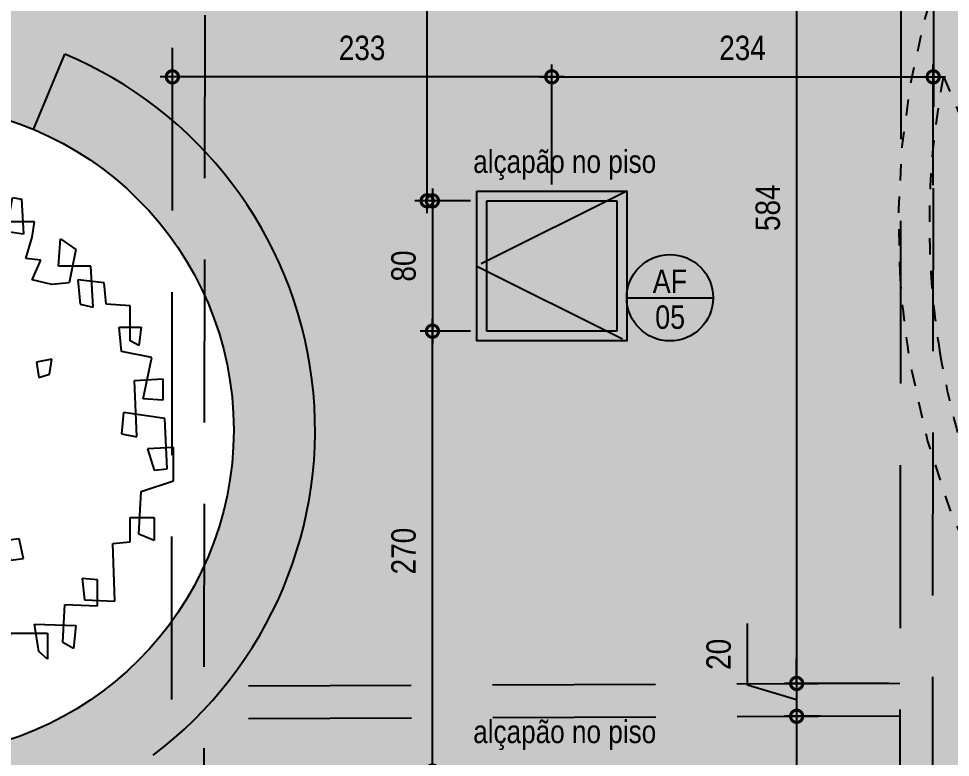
# Model space of a CAD drawing. Header units: metres. Extents: x -133 to 570, y -18 to 184.
# Drawn here: x -96.06 to -90.33, y -2.36 to 2.17 of the extents above; entities that cross this region are included whole.
import ezdxf
from ezdxf.enums import TextEntityAlignment as Align

# ---------------------------------------------------------------- set-up
doc = ezdxf.new("R2010")
doc.units = ezdxf.units.M
doc.header["$PDMODE"] = 1
doc.linetypes.add('DASHEDX2', pattern=[1.5, 1, -0.5])
for name, color, linetype in [('1', 232, 'DASHEDX2'), ('242', 232, 'Continuous'), ('ARQ-ARV', 1, 'Continuous'), ('ARQ-AUX1', 1, 'Continuous'), ('ARQ-AUX2', 2, 'Continuous'), ('ARQ-DIM', 2, 'Continuous'), ('ARQ-DIM EMBASAM', 2, 'Continuous'), ('ARQ-MOB', 7, 'Continuous'), ('ARQ-PRJ', 7, 'DASHEDX2'), ('ARQ-SIM', 1, 'Continuous'), ('ARQ-TXT EMBASAM', 2, 'Continuous')]:
    doc.layers.add(name, color=color, linetype=linetype)
doc.styles.add('Adesa', font='ARIALN.TTF')
doc.dimstyles.new('ADESA 1-0075', dxfattribs={"dimtxt": 0.15, "dimasz": 0.15, "dimexe": 0.075, "dimexo": 0.1, "dimgap": 0.1, "dimtad": 1, "dimdec": 1, "dimlfac": 100, "dimzin": 12, "dimtxsty": 'Adesa', "dimblk": 'DOTSMALL', "dimcen": 1, "dimdle": 0.075, "dimclrd": 1, "dimclre": 1, "dimclrt": 256, "dimazin": 3, "dimtm": 1e-09, "dimtfac": 1, "dimtdec": 1, "dimtmove": 1, "dimatfit": 0, "dimldrblk": 'DOTSMALL', "dimfxl": 0.8, "dimtvp": 2, "dimtolj": 1, "dimtzin": 0, "dimarcsym": 0})

# ---------------------------------------------------------------- blocks, each defined once
blk = doc.blocks.new('arv2')
for p, q in [((0.2303345262553194, 4.016202483860978), (-0.7045541412298917, 3.975719047313758)), ((0.4569742032690556, 4.137652792571316), (-0.1662849084459594, 4.137652792571316)), ((-0.1662849084459594, 4.137652792571316), (-0.1379549488410703, 3.651851556798646)), ((0.2586644859184162, 3.773301865508983), (0.2303345262553194, 4.016202483860978)), ((0.655283920619695, 3.530401248088308), (0.4569742032690556, 4.137652792571316)), ((-1.41280313181778, 3.408950939377973), (-1.441133091422669, 3.93523561076654)), ((-1.441133091422669, 3.93523561076654), (-1.044513656721392, 3.93523561076654)), ((-1.044513656721392, 3.93523561076654), (-1.07284361632628, 3.570884684635529)), ((-0.7045541412298917, 3.975719047313758), (-0.8178739797658636, 3.206533757573196)), ((-1.837752526123948, 3.732818429893086), (-1.951072364601714, 3.166050321025977)), ((-1.07284361632628, 3.570884684635529), (-1.837752526123948, 3.732818429893086)), ((-0.1379549488410703, 3.651851556798646), (0.2586644859184162, 3.773301865508983)), ((1.136893234193848, 3.327984066283533), (1.136893234193848, 3.773301865508983)), ((1.136893234193848, 3.773301865508983), (1.561842628500015, 3.773301865508983)), ((1.561842628500015, 3.773301865508983), (1.448522790022251, 3.48991781154109)), ((-2.404351718570977, 3.125566885410079), (-2.404351718570977, 3.530401248088308)), ((-2.404351718570977, 3.530401248088308), (-2.064392203137686, 3.48991781154109)), ((-2.064392203137686, 3.48991781154109), (-2.149382082010561, 3.327984066283533)), ((1.448522790022251, 3.48991781154109), (0.655283920619695, 3.530401248088308)), ((-2.800971153272256, 3.327984066283533), (-2.829301112935353, 2.882666267058084)), ((-2.149382082010561, 3.327984066283533), (-2.800971153272256, 3.327984066283533)), ((-0.3645946257965988, 3.449434375925193), (-1.41280313181778, 3.408950939377973)), ((-0.4212545450645849, 3.166050321025977), (-0.3645946257965988, 3.449434375925193)), ((1.590172588104906, 3.327984066283533), (1.136893234193848, 3.327984066283533)), ((1.618502547768001, 3.004116576699743), (1.590172588104906, 3.327984066283533)), ((-1.951072364601714, 3.166050321025977), (-2.404351718570977, 3.125566885410079)), ((-0.8178739797658636, 3.206533757573196), (-0.4212545450645849, 3.166050321025977)), ((2.695041013394075, 3.04460001231564), (1.618502547768001, 3.004116576699743)), ((2.666711053789184, 2.477831904379853), (2.695041013394075, 3.04460001231564)), ((-3.225920547636634, 2.842182831442186), (-3.282580466846411, 2.356381595669517)), ((-2.829301112935353, 2.882666267058084), (-3.225920547636634, 2.842182831442186)), ((-2.772641193667368, 2.639765649637411), (-3.537550103465036, 2.59928221309019)), ((-2.829301112935353, 2.396865032216736), (-2.772641193667368, 2.639765649637411)), ((2.298421578692795, 2.72073252273185), (2.270091619029699, 2.437348467832634)), ((2.78003089226695, 2.72073252273185), (2.298421578692795, 2.72073252273185)), ((2.751700932603852, 2.113480978248843), (2.78003089226695, 2.72073252273185)), ((-3.537550103465036, 2.59928221309019), (-3.537550103465036, 1.992030669538506)), ((2.270091619029699, 2.437348467832634), (2.666711053789184, 2.477831904379853)), ((-4.04748937664408, 2.032514105154405), (-3.84917965929344, 2.315898159122298)), ((-3.84917965929344, 2.315898159122298), (-3.225920547636634, 2.194447850411961)), ((-3.282580466846411, 2.356381595669517), (-2.829301112935353, 2.396865032216736)), ((3.119990407700241, 1.546712870313058), (3.148320367363338, 2.315898159122298)), ((3.148320367363338, 2.315898159122298), (3.573269761669506, 2.275414723506401)), ((3.573269761669506, 2.275414723506401), (3.459949923191742, 2.072997541701623)), ((-3.225920547636634, 2.194447850411961), (-3.197590587973536, 1.870580359896848)), ((3.459949923191742, 2.072997541701623), (2.751700932603852, 2.113480978248843)), ((-3.537550103465036, 1.992030669538506), (-4.04748937664408, 2.032514105154405)), ((-3.197590587973536, 1.870580359896848), (-3.282580466846411, 1.506229433765838)), ((-1.80942256651906, 1.870580359896848), (-1.752762647251073, 1.587196305928955)), ((-1.526122970295545, 1.830096924280951), (-1.80942256651906, 1.870580359896848)), ((-1.469463051027559, 1.627679742476175), (-1.526122970295545, 1.830096924280951)), ((3.289970165445992, 1.101395071087607), (3.289970165445992, 1.789613487733731)), ((3.289970165445992, 1.789613487733731), (3.771579479020147, 1.789613487733731)), ((3.771579479020147, 1.789613487733731), (3.629929680937493, 1.627679742476175)), ((-3.650869941942802, 1.668163179023394), (-3.679199901547689, 1.3847791250555)), ((-3.282580466846411, 1.506229433765838), (-3.650869941942802, 1.668163179023394)), ((-1.752762647251073, 1.587196305928955), (-1.469463051027559, 1.627679742476175)), ((3.629929680937493, 1.627679742476175), (3.119990407700241, 1.546712870313058)), ((-4.359118932472482, 1.546712870313058), (-4.359118932472482, 1.060911634540389)), ((-4.075819336307174, 1.506229433765838), (-4.359118932472482, 1.546712870313058)), ((-3.679199901547689, 1.3847791250555), (-4.075819336307174, 1.506229433765838)), ((-4.812398286441748, 1.141878506703504), (-4.784068326836858, 1.303812251961061)), ((-4.784068326836858, 1.303812251961061), (-4.132479255516955, 1.344295688508281)), ((-4.132479255516955, 1.344295688508281), (-4.21746913438983, 0.7775275805724959)), ((1.901802143991517, 1.344295688508281), (1.533512668895126, 1.263328816345165)), ((1.533512668895126, 1.263328816345165), (1.561842628500015, 1.020428197993169)), ((1.930132103596406, 1.101395071087607), (1.901802143991517, 1.344295688508281)), ((-4.359118932472482, 1.060911634540389), (-4.812398286441748, 1.141878506703504)), ((1.561842628500015, 1.020428197993169), (1.930132103596406, 1.101395071087607)), ((3.941559236765896, 1.060911634540389), (3.289970165445992, 1.101395071087607)), ((3.941559236765896, 0.6155938353149395), (3.941559236765896, 1.060911634540389)), ((-4.21746913438983, 0.7775275805724959), (-4.160809215121843, 0.0488257273791533)), ((4.111538994511648, 0.7370441440252762), (3.573269761669506, 0.7370441440252762)), ((3.573269761669506, 0.7370441440252762), (3.658259640542382, 0.4941435266046029)), ((4.224858832989411, 0.3322097813470464), (4.111538994511648, 0.7370441440252762)), ((3.658259640542382, 0.4941435266046029), (3.941559236765896, 0.6155938353149395)), ((3.658259640542382, -0.0321411457152863), (3.686589600147272, 0.5346269631518226)), ((-4.557428649881329, 0.4536600900573832), (-4.614088569091108, 0.0488257273791533)), ((-3.962499497771203, 0.4536600900573832), (-4.557428649881329, 0.4536600900573832)), ((-3.934169538166314, 0.1297925995422702), (-3.962499497771203, 0.4536600900573832)), ((4.111538994511648, -0.3155251996831794), (4.224858832989411, 0.3322097813470464)), ((-5.010708003792387, -0.3964920718462963), (-5.039037963455481, 0.0488257273791533)), ((-5.039037963455481, 0.0488257273791533), (-4.500768730613342, 0.0488257273791533)), ((-4.614088569091108, 0.0488257273791533), (-4.585758609486219, -0.3964920718462963)), ((-4.500768730613342, 0.0488257273791533), (-4.415778851740468, -0.6393926892669697)), ((-4.160809215121843, 0.0488257273791533), (-3.934169538166314, 0.1297925995422702)), ((1.760152345850656, 0.1702760360894899), (1.760152345850656, -0.1940748900415201)), ((2.100111861342155, 0.1702760360894899), (1.760152345850656, 0.1702760360894899)), ((2.156771780551935, -0.1535914544256229), (2.100111861342155, 0.1702760360894899)), ((3.346630084713978, 0.08930916392637299), (3.884899317497911, 0.1702760360894899)), ((3.374960044318867, -0.4774589440094134), (3.346630084713978, 0.08930916392637299)), ((3.884899317497911, 0.1702760360894899), (3.856569357893022, -0.0726245813311834)), ((1.760152345850656, -0.1940748900415201), (2.156771780551935, -0.1535914544256229)), ((3.856569357893022, -0.0726245813311834), (3.658259640542382, -0.0321411457152863)), ((4.366508631072065, -0.0726245813311834), (3.856569357893022, -0.1131080178784032)), ((3.856569357893022, -0.1131080178784032), (4.111538994511648, -0.3155251996831794)), ((4.423168550340051, -0.4369755083935162), (4.366508631072065, -0.0726245813311834)), ((3.148320367363338, -0.3560086352990766), (3.743249519415257, -0.1940748900415201)), ((3.743249519415257, -0.1940748900415201), (3.658259640542382, -0.4774589440094134)), ((-4.585758609486219, -0.3964920718462963), (-5.010708003792387, -0.3964920718462963)), ((3.204980286573118, -0.9227767432348628), (3.148320367363338, -0.3560086352990766)), ((3.658259640542382, -0.4774589440094134), (3.374960044318867, -0.4774589440094134)), ((3.71491955975216, -1.44906141555475), (3.743249519415257, -0.517942380556633)), ((3.743249519415257, -0.517942380556633), (4.423168550340051, -0.4369755083935162)), ((-4.415778851740468, -0.6393926892669697), (-4.472438771008454, -1.125193925039637)), ((1.023573395657876, -0.6798761258141895), (0.655283920619695, -0.7203595623614092)), ((1.051903355320972, -1.044227052876521), (1.023573395657876, -0.6798761258141895)), ((2.978340609617589, -1.489544851170649), (2.950010649954491, -0.6393926892669697)), ((2.950010649954491, -0.6393926892669697), (3.488279882796632, -0.6393926892669697)), ((3.488279882796632, -0.6393926892669697), (3.459949923191742, -0.8822933076189656)), ((0.655283920619695, -0.7203595623614092), (0.6836138802245842, -1.003743616329302)), ((2.638381094126089, -0.8418098710717457), (2.638381094126089, -1.125193925039637)), ((2.921680690349603, -0.8418098710717457), (2.638381094126089, -0.8418098710717457)), ((2.950010649954491, -1.084710488492419), (2.921680690349603, -0.8418098710717457)), ((-4.897388165314622, -0.8822933076189656), (-4.925718124919512, -1.570511724265088)), ((-4.189139174784942, -0.8822933076189656), (-4.897388165314622, -0.8822933076189656)), ((-4.160809215121843, -1.206160797202754), (-4.189139174784942, -0.8822933076189656)), ((0.6836138802245842, -1.003743616329302), (1.051903355320972, -1.044227052876521)), ((3.459949923191742, -0.8822933076189656), (3.204980286573118, -0.9227767432348628)), ((-4.472438771008454, -1.125193925039637), (-4.160809215121843, -1.206160797202754)), ((2.128441820947044, -1.206160797202754), (2.128441820947044, -1.489544851170649)), ((2.38341145756567, -1.246644233749975), (2.128441820947044, -1.206160797202754)), ((2.638381094126089, -1.125193925039637), (2.950010649954491, -1.084710488492419)), ((3.176650326968228, -1.206160797202754), (3.488279882796632, -1.165677361586857)), ((3.176650326968228, -1.691962032975425), (3.176650326968228, -1.206160797202754)), ((3.488279882796632, -1.165677361586857), (3.431619963586853, -1.44906141555475)), ((3.431619963586853, -1.934862650396098), (3.629929680937493, -1.206160797202754)), ((3.629929680937493, -1.206160797202754), (4.224858832989411, -1.044227052876521)), ((4.224858832989411, -1.044227052876521), (4.196528873326315, -1.287127670297194)), ((-4.75573836723197, -1.287127670297194), (-5.180687761538138, -1.287127670297194)), ((-5.180687761538138, -1.287127670297194), (-5.124027842270152, -1.732445469522643)), ((-4.75573836723197, -1.610995160812308), (-4.75573836723197, -1.287127670297194)), ((2.355081497902574, -1.489544851170649), (2.38341145756567, -1.246644233749975)), ((4.196528873326315, -1.287127670297194), (3.71491955975216, -1.44906141555475)), ((2.128441820947044, -1.489544851170649), (2.355081497902574, -1.489544851170649)), ((2.78003089226695, -1.489544851170649), (2.525061255648324, -1.530028287717868)), ((2.525061255648324, -1.530028287717868), (2.553391215253212, -1.732445469522643)), ((2.921680690349603, -2.380180449621548), (2.78003089226695, -1.489544851170649)), ((3.431619963586853, -1.44906141555475), (2.978340609617589, -1.489544851170649)), ((-5.124027842270152, -1.732445469522643), (-4.614088569091108, -1.772928906069864)), ((-4.925718124919512, -1.570511724265088), (-4.75573836723197, -1.610995160812308)), ((-4.614088569091108, -1.772928906069864), (-4.189139174784942, -1.732445469522643)), ((-4.189139174784942, -1.732445469522643), (-4.21746913438983, -2.258730140911211)), ((0.0603547685095691, -1.732445469522643), (0.0886847281726659, -2.096796395653655)), ((0.4286442436059589, -1.772928906069864), (0.0603547685095691, -1.732445469522643)), ((1.335202951544488, -1.651478596428205), (1.363532911149377, -1.934862650396098)), ((1.618502547768001, -1.691962032975425), (1.335202951544488, -1.651478596428205)), ((1.675162466977781, -1.975346086943318), (1.618502547768001, -1.691962032975425)), ((2.326751538297684, -1.732445469522643), (2.38341145756567, -1.975346086943318)), ((2.525061255648324, -1.732445469522643), (2.326751538297684, -1.732445469522643)), ((2.553391215253212, -1.975346086943318), (2.525061255648324, -1.732445469522643)), ((2.553391215253212, -1.732445469522643), (3.176650326968228, -1.691962032975425)), ((0.4853041628739449, -2.056312960037756), (0.4286442436059589, -1.772928906069864)), ((3.091660448095353, -1.81341234168576), (3.006670569222478, -2.137279832200873)), ((4.139868954116537, -1.772928906069864), (3.091660448095353, -1.81341234168576)), ((4.139868954116537, -2.177763268748094), (4.139868954116537, -1.772928906069864)), ((-4.529098690218233, -1.975346086943318), (-4.019159417039189, -1.934862650396098)), ((-4.529098690218233, -2.258730140911211), (-4.529098690218233, -1.975346086943318)), ((-4.019159417039189, -1.934862650396098), (-4.019159417039189, -2.744531376683879)), ((-1.837752526123948, -1.975346086943318), (-1.837752526123948, -2.33969701400565)), ((-1.497793010690656, -2.015829523490538), (-1.837752526123948, -1.975346086943318)), ((-1.441133091422669, -2.299213577458431), (-1.497793010690656, -2.015829523490538)), ((0.0886847281726659, -2.096796395653655), (0.4853041628739449, -2.056312960037756)), ((1.363532911149377, -1.934862650396098), (1.675162466977781, -1.975346086943318)), ((2.38341145756567, -1.975346086943318), (2.553391215253212, -1.975346086943318)), ((3.006670569222478, -2.137279832200873), (3.431619963586853, -1.934862650396098)), ((3.403290003923757, -2.21824670436399), (4.139868954116537, -2.177763268748094)), ((3.403290003923757, -3.270816048072446), (3.403290003923757, -2.21824670436399)), ((-4.21746913438983, -2.258730140911211), (-4.529098690218233, -2.258730140911211)), ((-3.480890184197049, -2.66356450358944), (-3.509220143860146, -2.258730140911211)), ((-3.509220143860146, -2.258730140911211), (-3.197590587973536, -2.258730140911211)), ((-3.197590587973536, -2.258730140911211), (-3.254250507241522, -2.542114194879103)), ((-1.837752526123948, -2.33969701400565), (-1.441133091422669, -2.299213577458431)), ((2.043451942074169, -2.299213577458431), (1.845142224723531, -2.33969701400565)), ((1.845142224723531, -2.33969701400565), (1.901802143991517, -2.623081067973544)), ((2.100111861342155, -2.582597631426324), (2.043451942074169, -2.299213577458431)), ((2.666711053789184, -2.258730140911211), (2.24176165942481, -2.258730140911211)), ((2.24176165942481, -2.258730140911211), (2.270091619029699, -2.461147322715986)), ((2.270091619029699, -2.461147322715986), (2.921680690349603, -2.380180449621548)), ((2.638381094126089, -2.66356450358944), (2.666711053789184, -2.258730140911211)), ((-4.330788972867593, -2.704047940136661), (-4.245799093994719, -2.501630759263206)), ((-4.245799093994719, -2.501630759263206), (-3.764189780420565, -2.501630759263206)), ((-3.764189780420565, -2.501630759263206), (-3.820849699688551, -3.027915430651773)), ((-3.254250507241522, -2.542114194879103), (-2.630991395584714, -2.542114194879103)), ((-2.630991395584714, -2.542114194879103), (-2.630991395584714, -2.987431994104553)), ((0.8252636783072373, -2.461147322715986), (0.8535936379703342, -2.744531376683879)), ((0.9952434360529878, -2.501630759263206), (0.8252636783072373, -2.461147322715986)), ((1.051903355320972, -2.744531376683879), (0.9952434360529878, -2.501630759263206)), ((1.618502547768001, -2.501630759263206), (1.335202951544488, -2.66356450358944)), ((1.703492426640876, -3.18984917590933), (1.618502547768001, -2.501630759263206)), ((1.901802143991517, -2.623081067973544), (2.100111861342155, -2.582597631426324)), ((2.836690811476728, -3.027915430651773), (2.865020771139824, -2.582597631426324)), ((2.865020771139824, -2.582597631426324), (3.686589600147272, -2.623081067973544)), ((-4.019159417039189, -2.744531376683879), (-4.330788972867593, -2.704047940136661)), ((-2.970950911018007, -2.66356450358944), (-3.480890184197049, -2.66356450358944)), ((-3.254250507241522, -2.623081067973544), (-3.282580466846411, -2.987431994104553)), ((-2.914290991750021, -3.027915430651773), (-2.970950911018007, -2.66356450358944)), ((-2.036062243474589, -2.66356450358944), (-2.347691799361201, -2.825498248846996)), ((-1.951072364601714, -3.027915430651773), (-2.036062243474589, -2.66356450358944)), ((0.8535936379703342, -2.744531376683879), (1.051903355320972, -2.744531376683879)), ((1.335202951544488, -2.66356450358944), (1.391862870754265, -2.906465121941437)), ((2.100111861342155, -2.704047940136661), (2.638381094126089, -2.66356450358944)), ((2.128441820947044, -2.906465121941437), (2.100111861342155, -2.704047940136661)), ((3.686589600147272, -2.623081067973544), (3.686589600147272, -3.18984917590933)), ((-2.347691799361201, -2.825498248846996), (-2.319361839698103, -3.513716666424443)), ((-0.3362646661917097, -2.865981685394216), (-1.299483293340017, -2.987431994104553)), ((-0.3079347065286129, -3.311299484619667), (-0.3362646661917097, -2.865981685394216)), ((0.1453446473824442, -2.825498248846996), (0.173674607045541, -3.068398867198992)), ((1.391862870754265, -2.906465121941437), (2.128441820947044, -2.906465121941437)), ((2.326751538297684, -3.392266356782783), (2.24176165942481, -2.785014813231099)), ((2.24176165942481, -2.785014813231099), (3.346630084713978, -2.987431994104553)), ((-3.820849699688551, -3.027915430651773), (-4.245799093994719, -3.068398867198992)), ((-4.245799093994719, -3.068398867198992), (-4.160809215121843, -3.473233229877223)), ((-3.480890184197049, -3.027915430651773), (-3.792519740083662, -3.108882302814889)), ((-3.792519740083662, -3.108882302814889), (-3.735859820815676, -3.756617283845117)), ((-3.424230264987272, -3.432749793330002), (-3.480890184197049, -3.027915430651773)), ((-3.282580466846411, -2.987431994104553), (-2.914290991750021, -3.027915430651773)), ((-2.630991395584714, -2.987431994104553), (-1.951072364601714, -3.027915430651773)), ((-1.299483293340017, -2.987431994104553), (-1.356143212549794, -3.59468353858756)), ((0.5136341224788339, -3.068398867198992), (-0.8745338989756419, -3.149365739362109)), ((0.173674607045541, -3.068398867198992), (0.8819235975752235, -3.068398867198992)), ((0.655283920619695, -3.797100720392336), (0.5136341224788339, -3.068398867198992)), ((0.8819235975752235, -3.068398867198992), (0.9102535571801124, -3.270816048072446)), ((3.148320367363338, -3.18984917590933), (2.836690811476728, -3.027915430651773)), ((3.346630084713978, -2.987431994104553), (3.148320367363338, -3.18984917590933)), ((-0.8745338989756419, -3.149365739362109), (-0.931193818243628, -3.473233229877223)), ((0.9102535571801124, -3.270816048072446), (1.703492426640876, -3.18984917590933)), ((1.873472184328419, -3.18984917590933), (1.788482305455544, -3.392266356782783)), ((2.553391215253212, -3.311299484619667), (1.873472184328419, -3.18984917590933)), ((3.686589600147272, -3.18984917590933), (3.403290003923757, -3.270816048072446)), ((-4.160809215121843, -3.473233229877223), (-3.424230264987272, -3.432749793330002)), ((-2.0077322838697, -3.635166975134778), (-1.951072364601714, -3.351782921166885)), ((-1.951072364601714, -3.351782921166885), (-1.214493414467141, -3.311299484619667)), ((-1.214493414467141, -3.311299484619667), (-1.129503535594267, -3.675650410750677)), ((-0.931193818243628, -3.473233229877223), (-0.3079347065286129, -3.311299484619667)), ((1.590172588104906, -3.351782921166885), (-0.0529650699681952, -3.392266356782783)), ((-0.0529650699681952, -3.392266356782783), (0.0603547685095691, -3.716133847297897)), ((1.590172588104906, -3.918551029102673), (1.590172588104906, -3.351782921166885)), ((1.788482305455544, -3.392266356782783), (2.326751538297684, -3.392266356782783)), ((2.525061255648324, -3.797100720392336), (2.553391215253212, -3.311299484619667)), ((-3.112600709158868, -3.554200102040339), (-2.517671557048743, -3.473233229877223)), ((-3.112600709158868, -3.999517901265788), (-3.112600709158868, -3.554200102040339)), ((-2.517671557048743, -3.473233229877223), (-2.517671557048743, -4.363868828328122)), ((-1.356143212549794, -3.59468353858756), (-2.0077322838697, -3.635166975134778)), ((-1.129503535594267, -3.675650410750677), (-0.449584504669474, -3.635166975134778)), ((-0.449584504669474, -3.635166975134778), (-0.3929245854014879, -3.878067592555453)), ((2.24176165942481, -3.59468353858756), (2.156771780551935, -3.837584156008232)), ((2.865020771139824, -3.59468353858756), (2.24176165942481, -3.59468353858756)), ((2.808360851871838, -4.161451646523346), (2.865020771139824, -3.59468353858756)), ((-3.735859820815676, -3.756617283845117), (-2.800971153272256, -3.716133847297897)), ((-2.800971153272256, -3.716133847297897), (-2.829301112935353, -3.918551029102673)), ((0.0603547685095691, -3.716133847297897), (0.655283920619695, -3.797100720392336)), ((1.873472184328419, -3.716133847297897), (0.9952434360529878, -3.675650410750677)), ((0.9952434360529878, -3.675650410750677), (1.080233314925862, -3.918551029102673)), ((1.760152345850656, -4.485319137038459), (1.873472184328419, -3.716133847297897)), ((2.156771780551935, -3.837584156008232), (2.525061255648324, -3.797100720392336)), ((-2.829301112935353, -3.918551029102673), (-3.112600709158868, -3.999517901265788)), ((-1.41280313181778, -4.485319137038459), (-1.441133091422669, -3.837584156008232)), ((-1.441133091422669, -3.837584156008232), (-0.7045541412298917, -3.837584156008232)), ((-0.7045541412298917, -3.837584156008232), (-0.6762241816250028, -4.849670063169468)), ((-0.3929245854014879, -3.878067592555453), (0.4003142840010696, -3.878067592555453)), ((0.4003142840010696, -3.878067592555453), (0.5702940417468199, -4.120968209976127)), ((1.080233314925862, -3.918551029102673), (1.590172588104906, -3.918551029102673)), ((-2.942620951413118, -4.161451646523346), (-2.17771204161545, -4.080484774360229)), ((-2.17771204161545, -4.080484774360229), (-2.17771204161545, -4.809186627553572)), ((-1.866082485787045, -4.525802573585679), (-1.752762647251073, -4.080484774360229)), ((-1.752762647251073, -4.080484774360229), (-1.129503535594267, -4.040001337813009)), ((-1.129503535594267, -4.040001337813009), (-1.101173575989377, -4.444835700491239)), ((0.4003142840010696, -4.201935083070567), (-0.1379549488410703, -4.040001337813009)), ((-0.1379549488410703, -4.040001337813009), (-0.1379549488410703, -4.282901955233683)), ((0.5702940417468199, -4.120968209976127), (1.363532911149377, -4.080484774360229)), ((1.363532911149377, -4.080484774360229), (2.270091619029699, -4.080484774360229)), ((2.270091619029699, -4.080484774360229), (2.808360851871838, -4.161451646523346)), ((-2.885961032145131, -4.485319137038459), (-2.942620951413118, -4.161451646523346)), ((-0.1379549488410703, -4.282901955233683), (0.7119438398294733, -4.404352263944019)), ((0.3719843243961804, -4.849670063169468), (0.4003142840010696, -4.201935083070567)), ((1.420192830417362, -4.404352263944019), (0.9669134764480984, -4.282901955233683)), ((0.9669134764480984, -4.282901955233683), (1.080233314925862, -4.566286009201576)), ((-2.517671557048743, -4.363868828328122), (-2.885961032145131, -4.485319137038459)), ((-1.101173575989377, -4.444835700491239), (-1.41280313181778, -4.485319137038459)), ((0.7119438398294733, -4.404352263944019), (0.7686037590974593, -4.849670063169468)), ((1.080233314925862, -4.566286009201576), (1.760152345850656, -4.485319137038459)), ((1.448522790022251, -4.890153499716688), (1.420192830417362, -4.404352263944019)), ((-2.489341597443853, -4.728219754459131), (-2.461011637838963, -4.525802573585679)), ((-2.461011637838963, -4.525802573585679), (-1.866082485787045, -4.525802573585679)), ((-1.41280313181778, -5.011603808427026), (-1.526122970295545, -4.606769445748795)), ((-1.526122970295545, -4.606769445748795), (-0.9878537374534062, -4.606769445748795)), ((-0.9878537374534062, -4.606769445748795), (-0.9878537374534062, -5.133054117137362)), ((-0.1662849084459594, -4.647252882296014), (-0.4779144642743633, -4.647252882296014)), ((-0.4779144642743633, -4.647252882296014), (-0.3929245854014879, -4.890153499716688)), ((-0.1662849084459594, -5.133054117137362), (-0.1662849084459594, -4.647252882296014)), ((-2.17771204161545, -4.809186627553572), (-2.489341597443853, -4.728219754459131)), ((-0.6762241816250028, -4.849670063169468), (-1.922742404996824, -4.728219754459131)), ((-1.922742404996824, -4.728219754459131), (-1.837752526123948, -5.092570681521464)), ((-0.3929245854014879, -4.890153499716688), (0.3719843243961804, -4.849670063169468)), ((0.7686037590974593, -4.849670063169468), (1.448522790022251, -4.890153499716688)), ((-1.837752526123948, -5.092570681521464), (-1.41280313181778, -5.011603808427026)), ((-0.9878537374534062, -5.133054117137362), (-0.1662849084459594, -5.133054117137362))]:
    blk.add_line(p, q)
blk = doc.blocks.new('_DotSmall')
at = {"color": 0, "linetype": 'ByBlock', "const_width": 0.5}
blk.add_lwpolyline([(-0.0625, 0, 1), (0.0625, 0, 1)], format="xyb", close=True, dxfattribs=at)
blk = doc.blocks.new('*D335')
at = {"layer": 'ARQ-DIM', "color": 1, "lineweight": -2, "transparency": 16777216}
for p, q in [((-91.2773799334716, 4.006302433750668), (-91.2773799334716, -1.983870123254815)), ((-90.73468361793445, 3.931302433750669), (-91.3523799334716, 3.931302433750668)), ((-90.71051147721857, -1.908870123254816), (-91.3523799334716, -1.908870123254816))]:
    blk.add_line(p, q, dxfattribs=at)
at = {"layer": 'Defpoints', "color": 0, "transparency": 16777216}
for p in [(-90.63468361793446, 3.931302433750669), (-91.2773799334716, -1.908870123254816), (-90.61051147721858, -1.908870123254816)]:
    blk.add_point(p, dxfattribs=at)
at = {"layer": 'ARQ-DIM', "color": 1, "lineweight": -2, "transparency": 16777216, "xscale": 0.15, "yscale": 0.15, "zscale": 0.15}
for p, rotation in [((-91.2773799334716, 3.931302433750668), 90), ((-91.2773799334716, -1.908870123254816), 270)]:
    blk.add_blockref('_DotSmall', p, dxfattribs=dict(at, rotation=rotation))
at = {"layer": 'ARQ-DIM', "transparency": 16777216, "insert": (-91.45396588162983, 1.011216155247952), "char_height": 0.15, "attachment_point": 5, "rotation": 90, "style": 'Adesa'}
blk.add_mtext('\\A1;584', dxfattribs=at)
blk = doc.blocks.new('*D336')
at = {"layer": 'ARQ-DIM', "color": 1, "lineweight": -2, "transparency": 16777216}
for p, q in [((-91.57896588162993, -1.919264271749832), (-91.57896588162993, -1.541433439553379)), ((-91.27737993347168, -1.908870123254816), (-91.27737993347168, -1.758870123254817)), ((-91.27737993347168, -2.009740056197308), (-91.57896588162993, -1.919264271749832)), ((-91.1314457053451, -1.908870123254816), (-91.35237993347168, -1.908870123254816)), ((-91.27737993347168, -1.908870123254816), (-91.27737993347168, -2.110609989139799)), ((-91.27737993347168, -1.908870123254816), (-91.27737993347168, -2.110609989139799)), ((-91.13061071556038, -2.110609989139799), (-91.35237993347168, -2.110609989139799)), ((-91.27737993347168, -2.110609989139799), (-91.27737993347168, -2.260609989139799))]:
    blk.add_line(p, q, dxfattribs=at)
at = {"layer": 'Defpoints', "color": 0, "transparency": 16777216}
for p in [(-91.0314457053451, -1.908870123254816), (-91.27737993347168, -2.110609989139799), (-91.03061071556039, -2.110609989139799)]:
    blk.add_point(p, dxfattribs=at)
at = {"layer": 'ARQ-DIM', "color": 1, "lineweight": -2, "transparency": 16777216, "xscale": 0.15, "yscale": 0.15, "zscale": 0.15}
for p, rotation in [((-91.27737993347168, -1.908870123254816), 270), ((-91.27737993347168, -2.110609989139799), 90)]:
    blk.add_blockref('_DotSmall', p, dxfattribs=dict(at, rotation=rotation))
at = {"layer": 'ARQ-DIM', "transparency": 16777216, "insert": (-91.75555182978816, -1.730348855651579), "char_height": 0.15, "attachment_point": 5, "rotation": 90, "style": 'Adesa'}
blk.add_mtext('\\A1;20', dxfattribs=at)
blk = doc.blocks.new('*D337')
at = {"layer": 'ARQ-DIM', "color": 1, "lineweight": -2, "transparency": 16777216}
for p, q in [((-91.27737993347174, -2.035609989139799), (-91.27737993347174, -3.381726617729518)), ((-91.13061071556038, -2.110609989139799), (-91.35237993347174, -2.110609989139799)), ((-91.13061071556038, -3.306726617729518), (-91.35237993347174, -3.306726617729518))]:
    blk.add_line(p, q, dxfattribs=at)
at = {"layer": 'Defpoints', "color": 0, "transparency": 16777216}
for p in [(-91.03061071556039, -2.110609989139799), (-91.27737993347174, -3.306726617729518), (-91.03061071556039, -3.306726617729518)]:
    blk.add_point(p, dxfattribs=at)
at = {"layer": 'ARQ-DIM', "color": 1, "lineweight": -2, "transparency": 16777216, "xscale": 0.15, "yscale": 0.15, "zscale": 0.15}
for p, rotation in [((-91.27737993347174, -2.110609989139799), 90), ((-91.27737993347174, -3.306726617729518), 270)]:
    blk.add_blockref('_DotSmall', p, dxfattribs=dict(at, rotation=rotation))
at = {"layer": 'ARQ-DIM', "transparency": 16777216, "insert": (-91.45396588162997, -2.708668303434631), "char_height": 0.15, "attachment_point": 5, "rotation": 90, "style": 'Adesa'}
blk.add_mtext('\\A1;120', dxfattribs=at)
blk = doc.blocks.new('*D341')
at = {"layer": 'ARQ-DIM', "color": 1, "lineweight": -2, "transparency": 16777216}
for p, q in [((-93.51410986989549, -2.521726617729502), (-93.51410986989549, 0.3282733822704879)), ((-93.28100847079023, 0.2532733822704879), (-93.5891098698955, 0.2532733822704878)), ((-93.28100847079023, -2.446726617729502), (-93.5891098698955, -2.446726617729502))]:
    blk.add_line(p, q, dxfattribs=at)
at = {"layer": 'Defpoints', "color": 0, "transparency": 16777216}
for p in [(-93.51410986989549, 0.2532733822704878), (-93.18100847079023, 0.2532733822704879), (-93.18100847079023, -2.446726617729502)]:
    blk.add_point(p, dxfattribs=at)
at = {"layer": 'ARQ-DIM', "color": 1, "lineweight": -2, "transparency": 16777216, "xscale": 0.15, "yscale": 0.15, "zscale": 0.15}
for p, rotation in [((-93.51410986989549, 0.2532733822704878), 90), ((-93.51410986989549, -2.446726617729502), 270)]:
    blk.add_blockref('_DotSmall', p, dxfattribs=dict(at, rotation=rotation))
at = {"layer": 'ARQ-DIM', "transparency": 16777216, "insert": (-93.69069581805373, -1.09672661772948), "char_height": 0.15, "attachment_point": 5, "rotation": 90, "style": 'Adesa'}
blk.add_mtext('\\A1;270', dxfattribs=at)
blk = doc.blocks.new('*D342')
at = {"layer": 'ARQ-DIM', "color": 1, "lineweight": -2, "transparency": 16777216}
for p, q in [((-93.51410986989555, 1.128273382270499), (-93.51410986989555, 0.1782733822704878)), ((-93.28100847079023, 1.0532733822705), (-93.58910986989555, 1.053273382270499)), ((-93.28100847079023, 0.2532733822704879), (-93.58910986989555, 0.2532733822704878))]:
    blk.add_line(p, q, dxfattribs=at)
at = {"layer": 'Defpoints', "color": 0, "transparency": 16777216}
for p in [(-93.18100847079023, 1.0532733822705), (-93.51410986989555, 0.2532733822704878), (-93.18100847079023, 0.2532733822704879)]:
    blk.add_point(p, dxfattribs=at)
at = {"layer": 'ARQ-DIM', "color": 1, "lineweight": -2, "transparency": 16777216, "xscale": 0.15, "yscale": 0.15, "zscale": 0.15}
for p, rotation in [((-93.51410986989555, 1.053273382270499), 90), ((-93.51410986989555, 0.2532733822704878), 270)]:
    blk.add_blockref('_DotSmall', p, dxfattribs=dict(at, rotation=rotation))
at = {"layer": 'ARQ-DIM', "transparency": 16777216, "insert": (-93.69069581805378, 0.6532733822705201), "char_height": 0.15, "attachment_point": 5, "rotation": 90, "style": 'Adesa'}
blk.add_mtext('\\A1;80', dxfattribs=at)
blk = doc.blocks.new('*D343')
at = {"layer": 'ARQ-DIM', "color": 1, "lineweight": -2, "transparency": 16777216}
for p, q in [((-93.5466894858271, 0.9782733822704995), (-93.5466894858271, 4.206302433750666)), ((-93.28100847079021, 4.131302433750665), (-93.6216894858271, 4.131302433750665)), ((-93.28100847079023, 1.0532733822705), (-93.6216894858271, 1.053273382270499))]:
    blk.add_line(p, q, dxfattribs=at)
at = {"layer": 'Defpoints', "color": 0, "transparency": 16777216}
for p in [(-93.5466894858271, 4.131302433750665), (-93.18100847079022, 4.131302433750665), (-93.18100847079023, 1.0532733822705)]:
    blk.add_point(p, dxfattribs=at)
at = {"layer": 'ARQ-DIM', "color": 1, "lineweight": -2, "transparency": 16777216, "xscale": 0.15, "yscale": 0.15, "zscale": 0.15}
for p, rotation in [((-93.5466894858271, 4.131302433750665), 90), ((-93.5466894858271, 1.053273382270499), 270)]:
    blk.add_blockref('_DotSmall', p, dxfattribs=dict(at, rotation=rotation))
at = {"layer": 'ARQ-DIM', "transparency": 16777216, "insert": (-93.72327543398534, 2.592287908010608), "char_height": 0.15, "attachment_point": 5, "rotation": 90, "style": 'Adesa'}
blk.add_mtext('\\A1;308', dxfattribs=at)
blk = doc.blocks.new('*D345')
at = {"layer": 'ARQ-DIM', "color": 1, "lineweight": -2, "transparency": 16777216}
for p, q in [((-95.11123438866233, 1.156507047880967), (-95.11123438866233, 1.889481901615876)), ((-92.78100847079023, 1.153273382270499), (-92.78100847079023, 1.889481901615876)), ((-92.70600847079022, 1.814481901615876), (-95.18623438866233, 1.814481901615876))]:
    blk.add_line(p, q, dxfattribs=at)
at = {"layer": 'Defpoints', "color": 0, "transparency": 16777216}
for p in [(-95.11123438866233, 1.814481901615876), (-95.11123438866233, 1.056507047880967), (-92.78100847079023, 1.053273382270499)]:
    blk.add_point(p, dxfattribs=at)
at = {"layer": 'ARQ-DIM', "color": 1, "lineweight": -2, "transparency": 16777216, "xscale": 0.15, "yscale": 0.15, "zscale": 0.15, "rotation": 180}
blk.add_blockref('_DotSmall', (-95.11123438866233, 1.814481901615876), dxfattribs=at)
at = {"layer": 'ARQ-DIM', "color": 1, "lineweight": -2, "transparency": 16777216, "xscale": 0.15, "yscale": 0.15, "zscale": 0.15}
blk.add_blockref('_DotSmall', (-92.78100847079023, 1.814481901615876), dxfattribs=at)
at = {"layer": 'ARQ-DIM', "transparency": 16777216, "insert": (-93.94612142972628, 1.99106784977413), "char_height": 0.15, "attachment_point": 5, "style": 'Adesa'}
blk.add_mtext('\\A1;233', dxfattribs=at)
blk = doc.blocks.new('*D346')
at = {"layer": 'ARQ-DIM', "color": 1, "lineweight": -2, "transparency": 16777216}
for p, q in [((-92.78100847079023, 1.153273382270499), (-92.78100847079023, 1.889481901615876)), ((-90.43868179066742, 1.150022924374594), (-90.43868179066742, 1.889481901615876)), ((-92.85600847079023, 1.814481901615876), (-90.36368179066741, 1.814481901615876))]:
    blk.add_line(p, q, dxfattribs=at)
at = {"layer": 'Defpoints', "color": 0, "transparency": 16777216}
for p in [(-90.43868179066742, 1.814481901615876), (-92.78100847079023, 1.053273382270499), (-90.43868179066742, 1.050022924374594)]:
    blk.add_point(p, dxfattribs=at)
at = {"layer": 'ARQ-DIM', "color": 1, "lineweight": -2, "transparency": 16777216, "xscale": 0.15, "yscale": 0.15, "zscale": 0.15, "rotation": 180}
blk.add_blockref('_DotSmall', (-92.78100847079023, 1.814481901615876), dxfattribs=at)
at = {"layer": 'ARQ-DIM', "color": 1, "lineweight": -2, "transparency": 16777216, "xscale": 0.15, "yscale": 0.15, "zscale": 0.15}
blk.add_blockref('_DotSmall', (-90.43868179066742, 1.814481901615876), dxfattribs=at)
at = {"layer": 'ARQ-DIM', "transparency": 16777216, "insert": (-91.60984513072881, 1.99106784977413), "char_height": 0.15, "attachment_point": 5, "style": 'Adesa'}
blk.add_mtext('\\A1;234', dxfattribs=at)
blk = doc.blocks.new('TIPO COTA$0$Chamada_planta')
at = {"layer": 'ARQ-SIM'}
blk.add_line((-0.9826987886512892, 0), (0.9826987886512892, 0), dxfattribs=at)
blk.add_circle((0, 0), 0.9826987886512892, dxfattribs=at)
at = {"layer": 'ARQ-SIM', "color": 2, "style": 'Adesa'}
for tag, p in [('NUMERO', (-3e-16, 0.2338932678049491)), ('C.D.', (-3e-16, -0.2718391078913104))]:
    blk.add_attdef(tag, text='', height=0.5, dxfattribs=at).set_placement(p, align=Align.MIDDLE_CENTER)
blk = doc.blocks.new('EST-LO-024-2S2-R00')
at = {"layer": '1'}
blk.add_line((-4907.018890935592, -1822.346223508931), (-4810.950218935591, -2052.554637508931), dxfattribs=at)
for radius, start, end in [(500.423657, 113.9280130000121, 183.3829489999959), (481.331299, 169.1109330000118, 183.5173020000141), (500.423657, 183.3829489999959, 190.3061430000014), (481.331299, 183.5173020000141, 189.4470060000028), (481.331299, 189.4470060000028, 200.7038020000035), (500.423657, 190.3061430000014, 269.642987000033)]:
    blk.add_arc((-4434.40959493559, -1913.140537508931), radius, start, end, dxfattribs=at)
at = {"layer": '242', "linetype": 'Continuous'}
blk.add_line((-4921.712998935592, -1972.670187508931), (-4921.712998935592, -1972.670187508931), dxfattribs=at)

msp = doc.modelspace()

# ---------------------------------------------------------------- hatches: boundary and pattern name
at = {"layer": 'ARQ-DIM EMBASAM'}
h = msp.add_hatch(dxfattribs=at)
h.set_pattern_fill('AR-HBONE', color=252, scale=0.002)
h.set_pattern_definition([(67.64892052833164, (-51.57569907114256, 20.02396599173241), (-0.1106607339295437, 0.2652068663631746), [0.6096, -0.2032]), (157.6489205283316, (-51.49842605759616, 20.21189966378044), (-0.1106607339295437, 0.2652068663631746), [0.6096, -0.2032])])
edge = h.paths.add_edge_path(flags=16)
edge.add_arc((-96.73455937716994, -0.3536450390072574), 2, 0, 360)
edge = h.paths.add_edge_path()
edge.add_line((-38.14176351892934, -5.989854274922116), (-37.58553671503979, -5.989854274922457))
edge.add_arc((-38.01009493390757, -6.614275687342911), 0.7550839565884906, 55.78733116588317, 84.7814996309549)
edge.add_line((-37.94141692282074, -5.862321491736232), (-35.31414531279256, -4.189903456591672))
edge.add_line((-35.31414531279256, -4.189903456591672), (-12.86391004472011, -4.189888746537939))
edge.add_line((-12.86391004472011, -4.189888746537939), (-10.30819006835045, -5.816759818773467))
edge.add_arc((-8.748987623950182, -3.932360750202661), 2.445827490289186, 230.3947301263063, 253.1587212835318)
edge.add_line((-9.457596242991258, -6.273289185092331), (-9.457596242990803, -4.989854275024776))
edge.add_line((-9.457596242990803, -4.989854275024776), (40.54240375700942, -4.989854275024776))
edge.add_line((40.54240375700942, -4.989854275024776), (40.54240375700937, -5.98985427502455))
edge.add_arc((40.5436964051585, 1.506990671291227), 7.496845057758606, 269.9901207397062, 359.1546796040189)
edge.add_line((48.03972556073904, 1.396389049576058), (48.10556684566632, 7.096034649833861))
edge.add_line((48.10556684566632, 7.096034649833861), (45.12108722479047, 8.495769291165267))
edge.add_line((45.12108722479047, 8.495769291165267), (45.0397339726526, 1.246202720832895))
edge.add_arc((40.50552543152433, 1.528043502432281), 4.542959533235259, 270.2985720970601, 356.4431415596355, ccw=False)
edge.add_line((40.52919898701725, -3.014854348431577), (32.81041877227085, -3.014854343894498))
edge.add_line((32.81041877227085, -3.014854343894498), (8.040418772296452, -3.014734176826238))
edge.add_line((8.040418772296452, -3.014734176826238), (8.040418772266378, -3.014854327690237))
edge.add_line((8.040418772266378, -3.014854327690237), (-82.56005706963569, -3.07452643122537))
edge.add_line((-82.56005706963569, -3.07452643122537), (-86.05989458238052, 5.289167465361561))
edge.add_line((-86.05989458238052, 5.289167465361561), (-76.39953239347534, 9.323514685914617))
edge.add_line((-76.39953239347534, 9.323514685914617), (-76.6514111141269, 9.939773207217147))
edge.add_line((-76.6514111141269, 9.939773207217147), (-70.21062500599123, 12.60432570488629))
edge.add_line((-70.21062500599123, 12.60432570488629), (-69.96628560478052, 12.02976031542639))
edge.add_line((-69.96628560478052, 12.02976031542639), (-68.46620323297952, 12.65232384603835))
edge.add_line((-68.46620323297952, 12.65232384603835), (-68.71537920610103, 13.25041046496963))
edge.add_line((-68.71537920610103, 13.25041046496963), (-62.18535670973817, 15.92203154460844))
edge.add_line((-62.18535670973817, 15.92203154460844), (-61.05627799445364, 16.37374234158778))
edge.add_line((-61.05627799445364, 16.37374234158778), (-53.56179265089061, 19.5604979283376))
edge.add_line((-53.56179265089061, 19.5604979283376), (-53.54962438249697, 19.53556043205577))
edge.add_line((-53.54962438249697, 19.53556043205577), (-48.07847739050023, 21.82737416355616))
edge.add_line((-48.07847739050023, 21.82737416355616), (-47.8665334806908, 21.91538880835527))
edge.add_line((-47.8665334806908, 21.91538880835527), (-37.53268484184411, 26.17692130625584))
edge.add_line((-37.53268484184411, 26.17692130625584), (-37.0787466891116, 25.12504436046456))
edge.add_line((-37.0787466891116, 25.12504436046456), (-29.46936134893485, 28.30050099773175))
edge.add_line((-29.46936134893485, 28.30050099773175), (-29.7985575188311, 29.08935400289686))
edge.add_line((-29.7985575188311, 29.08935400289686), (-29.60069463360423, 29.17146839127108))
edge.add_line((-29.60069463360423, 29.17146839127108), (-26.6252863117081, 34.06291211598219))
edge.add_line((-26.6252863117081, 34.06291211598219), (-26.77933153927143, 34.43205151384544))
edge.add_line((-26.77933153927143, 34.43205151384544), (-30.82072461044731, 31.77910004995849))
edge.add_arc((-38.14345157885827, 39.46271529770584), 10.61415439539621, 286.88313082390283, 313.6223564632671, ccw=False)
edge.add_line((-35.06088383463543, 29.30604017089463), (-34.74262570545943, 28.35803607638147))
edge.add_line((-34.74262570545943, 28.35803607638147), (-47.26038055723029, 24.28040795991908))
edge.add_line((-47.26038055723029, 24.28040795991908), (-58.05681987459957, 19.67918341265361))
edge.add_line((-58.05681987459957, 19.67918341265361), (-58.42543050923041, 20.56086243830507))
edge.add_line((-58.42543050923041, 20.56086243830507), (-63.27459958460167, 18.53055020804729))
edge.add_line((-63.27459958460167, 18.53055020804729), (-62.89034144318771, 17.61778764971834))
edge.add_line((-62.89034144318771, 17.61778764971834), (-86.88602649588915, 7.524332317725772))
edge.add_line((-86.88602649588915, 7.524332317725772), (-87.25489144161884, 8.424534125524794))
edge.add_line((-87.25489144161884, 8.424534125524794), (-102.2921758882806, 2.032830654873435))
edge.add_arc((-99.98283197827028, -2.652588631283071), 5.223621653775172, 116.2377112766239, 219.088294541644)
edge.add_arc((-100.3016626606904, -2.504899257195656), 5.079092389119518, 222.6514726551337, 271.8841225702869)
edge.add_line((-100.1346711638016, -7.58124571278541), (-98.72043600588131, -6.282245079312041))
edge.add_line((-98.72043600588131, -6.282245079312041), (-98.7204360058804, -4.989854275024776))
edge.add_line((-98.7204360058804, -4.989854275024776), (-38.72043600587949, -4.989854275025003))
edge.add_line((-38.72043600587949, -4.989854275025003), (-38.72043600587949, -6.358214477926616))
edge.add_line((-38.72043600587949, -6.358214477926616), (-38.14176351892934, -5.989854274922116))
at = {"layer": 'ARQ-MOB'}
h = msp.add_hatch(color=255, dxfattribs=at)
edge = h.paths.add_edge_path()
edge.add_line((-95.77226449353657, 1.953731947298571), (-95.96472347026338, 1.492256550037474))
edge.add_arc((-96.73455937716994, -0.3536450390071408), 1.999999999999983, -52.993047157968306, 67.36135319174872, ccw=False)
edge.add_line((-95.53073551091302, -1.950769986852514), (-95.22977954434873, -2.350051223813828))
edge.add_arc((-96.73455937716994, -0.3536450390071408), 2.499999999999979, 307.0069528420325, 427.3613531917474)
edge = h.paths.add_edge_path()
edge.add_line((-98.3924570484005, 1.517551185798744), (-98.06087690876439, 1.143313869316309))
edge.add_arc((-96.73455875288391, -0.3536442305407022), 2.00000085083622, 131.5412277981115, 265.9198801689108)
edge.add_line((-96.87686152065271, -2.34857614056434), (-96.91243705652346, -2.847308915953612))
edge.add_arc((-96.73455937716994, -0.3536450390071408), 2.500000000000008, 131.5412486710433, 265.91989636012937, ccw=False)

# ---------------------------------------------------------------- linework, layer by layer
at = {"layer": 'ARQ-AUX1'}
msp.add_line((-95.96472347026338, 1.492256550037361), (-95.77226449353657, 1.953731947298458), dxfattribs=at)
msp.add_circle((-96.73455937716994, -0.3536450390072545), 2, dxfattribs=at)
msp.add_arc((-96.73455937716994, -0.3536450390072545), 2.5, 307.0069528420289, 67.36135319175031, dxfattribs=at)
at = {"layer": 'ARQ-AUX2'}
msp.add_lwpolyline([(-93.24100847079015, 1.113273382270501), (-92.3210084707903, 1.113273382270501), (-92.3210084707903, 0.1932733822704855), (-93.24100847079015, 0.1932733822704855)], close=True, dxfattribs=at)
at = {"layer": 'ARQ-PRJ'}
for p, q in [((-90.64438911543584, -1.909010340864845), (-94.91697486649015, -1.926694329306463)), ((-90.64306578268022, -2.109005962792998), (-94.91565153373455, -2.126689951234602))]:
    msp.add_line(p, q, dxfattribs=at)
for points in [[(-95.1175668097653, -3.506726617729504), (-95.10696748045302, 4.13130243375067), (-90.43440588440902, 4.131302433750656), (-90.44500521372129, -3.506726617729519), (-95.1175668097653, -3.506726617729504)], [(-92.3210084707903, 1.113273382270501), (-93.24100847079015, 0.6532733822704935), (-92.3210084707903, 0.1932733822704855)]]:
    msp.add_lwpolyline(points, dxfattribs=at)
for points in [[(-94.91728907623988, -3.306726617729516), (-94.90724482883371, 3.931302433750667), (-90.63468361793443, 3.931302433750667), (-90.64472786534058, -3.306726617729516)], [(-93.1810084707902, 1.053273382270499), (-92.38100847079025, 1.053273382270499), (-92.38100847079025, 0.2532733822704878), (-93.1810084707902, 0.2532733822704878)]]:
    msp.add_lwpolyline(points, close=True, dxfattribs=at)

# ---------------------------------------------------------------- block references
at = {"linetype": 'Continuous', "xscale": 0.01, "yscale": 0.01, "zscale": 0.01}
msp.add_blockref('EST-LO-024-2S2-R00', (-41.30487320737592, 20.04113430097823), dxfattribs=at)
at = {"layer": 'ARQ-ARV', "color": 86, "xscale": 0.3300758184497526, "yscale": 0.3300758184497526, "zscale": 0.3300758184497526, "rotation": 270}
msp.add_blockref('arv2', (-96.4690278570547, -0.5151067626334438), dxfattribs=at)
at = {"layer": 'ARQ-SIM'}
ref = msp.add_blockref('TIPO COTA$0$Chamada_planta', (-92.05568002627236, 0.4586021092379191, -4.318356323927053e-06), dxfattribs=dict(at, xscale=0.27, yscale=0.27, zscale=0.27))
ref.add_attrib('NUMERO', 'AF', dxfattribs={"color": 2, "height": 0.144, "style": 'Adesa'}).set_placement((-92.05568002627236, 0.559968999809545, -4.318356323927053e-06), align=Align.MIDDLE_CENTER)
ref.add_attrib('C.D.', '05', dxfattribs={"color": 2, "height": 0.144, "style": 'Adesa'}).set_placement((-92.05420662927304, 0.3396311149284124, -4.318356323927053e-06), align=Align.MIDDLE_CENTER)

# ---------------------------------------------------------------- texts
at = {"layer": 'ARQ-TXT EMBASAM', "char_height": 0.14, "width": 1.118821555252388, "attachment_point": 1, "style": 'Adesa'}
for insert in [(-93.26345068345347, 1.364866037323433, -0.03533004728120853), (-93.26345068345347, -2.135133962676568, -0.03533004728120853)]:
    msp.add_mtext('alçapão no piso', dxfattribs=dict(at, insert=insert))

# ---------------------------------------------------------------- dimensions: what is measured, and where the dimension line sits
at = {"layer": 'ARQ-DIM'}
for base, p1, p2, picture, middle in [((-93.5466894858271, 4.131302433750665), (-93.1810084707902, 1.053273382270499), (-93.18100847079019, 4.131302433750664), '*D343', (-93.72327543398534, 2.592287908010608)), ((-91.27737993347168, -2.110609989139799), (-91.03144570534508, -1.908870123254816), (-91.03061071556036, -2.110609989139798), '*D336', (-91.75555182978816, -1.819264271749805)), ((-91.27737993347174, -3.306726617729518), (-91.03061071556036, -2.110609989139798), (-91.03061071556036, -3.306726617729516), '*D337', (-91.45396588162997, -2.708668303434631))]:
    dim = msp.add_linear_dim(base=base, p1=p1, p2=p2, angle=90, dimstyle='ADESA 1-0075', override={"dimdec": 0}, dxfattribs=at)
    dim.commit()
    dim.dimension.update_dxf_attribs({"geometry": picture, "text_midpoint": middle})
for base, p1, p2, picture, middle in [((-91.2773799334716, -1.908870123254816), (-90.63468361793443, 3.931302433750667), (-90.61051147721855, -1.908870123254815), '*D335', (-91.45396588162983, 1.011216155247952)), ((-93.51410986989555, 0.2532733822704878), (-93.1810084707902, 1.053273382270499), (-93.1810084707902, 0.2532733822704878), '*D342', (-93.69069581805378, 0.6532733822705201)), ((-93.51410986989549, 0.2532733822704878), (-93.1810084707902, -2.446726617729501), (-93.1810084707902, 0.2532733822704878), '*D341', (-93.69069581805373, -1.09672661772948))]:
    dim = msp.add_linear_dim(base=base, p1=p1, p2=p2, angle=90, dimstyle='ADESA 1-0075', dxfattribs=at)
    dim.commit()
    dim.dimension.update_dxf_attribs({"geometry": picture, "text_midpoint": middle})
dim = msp.add_linear_dim(base=(-95.11123438866233, 1.814481901615876), p1=(-92.78100847079023, 1.053273382270499), p2=(-95.11123438866233, 1.056507047880967), dimstyle='ADESA 1-0075', dxfattribs=at)
dim.commit()
dim.dimension.update_dxf_attribs({"geometry": '*D345', "text_midpoint": (-93.94612142972628, 1.99106784977413)})
dim = msp.add_linear_dim(base=(-90.43868179066742, 1.814481901615876), p1=(-92.78100847079023, 1.053273382270499), p2=(-90.43868179066742, 1.050022924374594), dimstyle='ADESA 1-0075', override={"dimdec": 0}, dxfattribs=at)
dim.commit()
dim.dimension.update_dxf_attribs({"geometry": '*D346', "text_midpoint": (-91.60984513072881, 1.99106784977413)})

doc.saveas('drawing.dxf')
